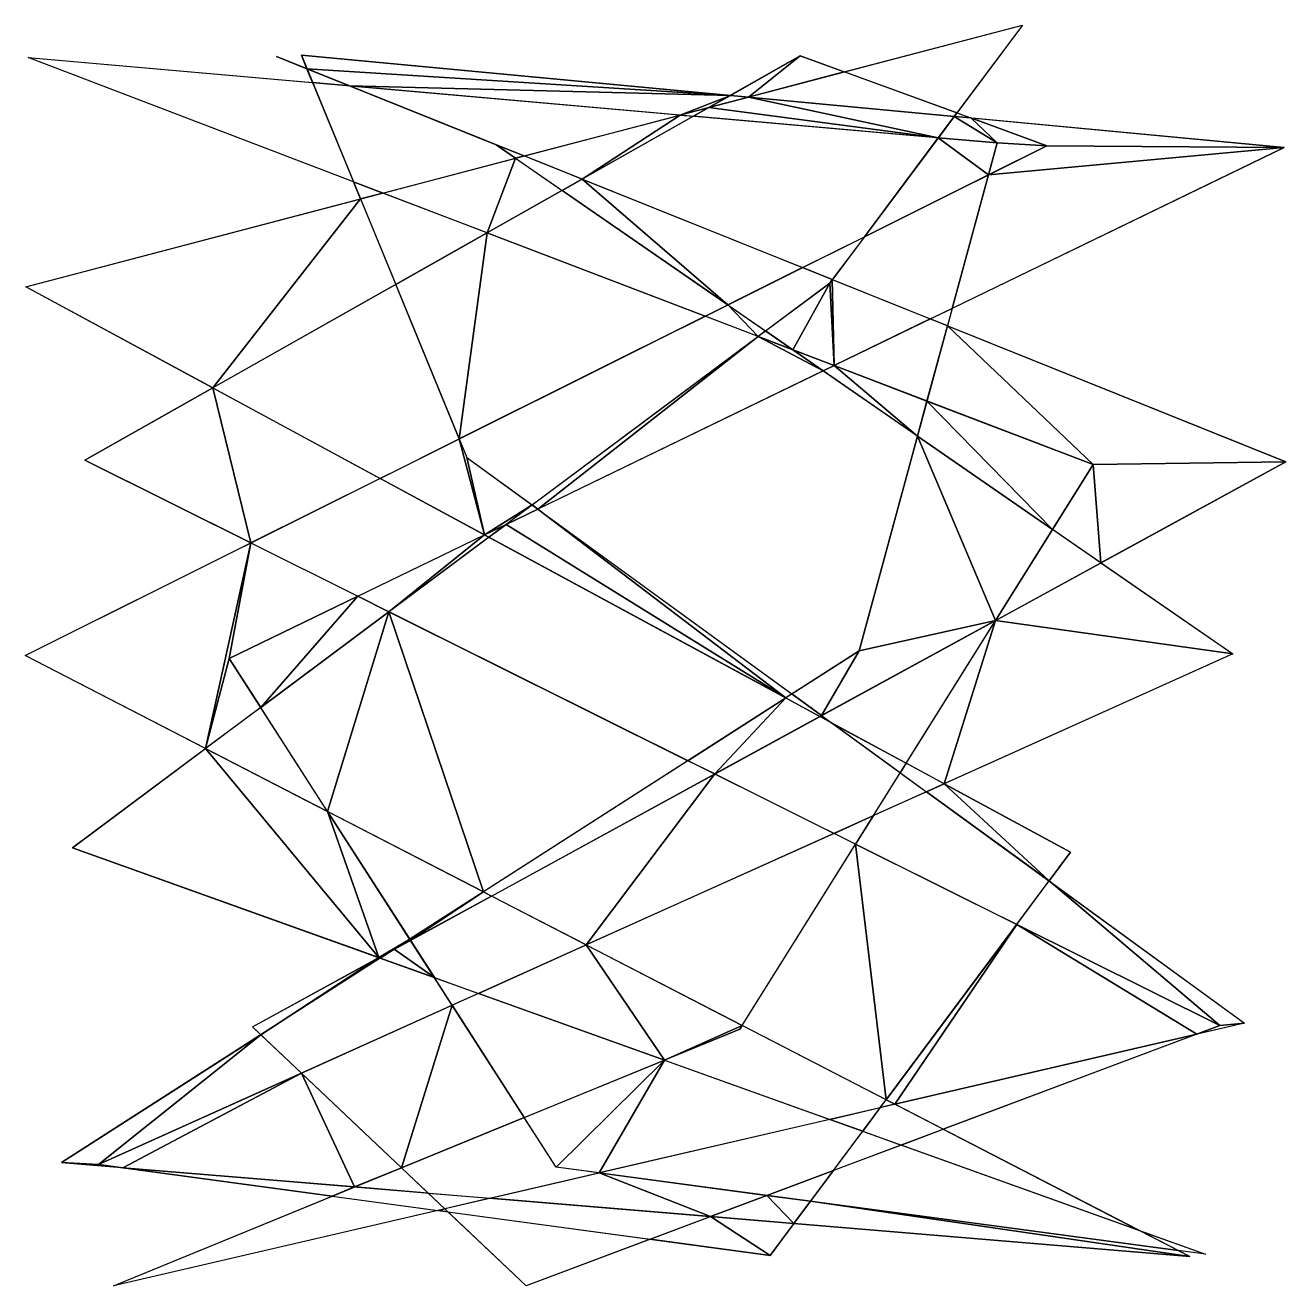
# Model space of a CAD drawing. Header units: metres. Extents: x -336 to 91, y -252 to 264.
# Drawn here: x -336.3 to -252.3, y -220.8 to -136.8 of the extents above; entities that cross this region are included whole.
import ezdxf

# ---------------------------------------------------------------- set-up
doc = ezdxf.new("R2010")
doc.units = ezdxf.units.M

msp = doc.modelspace()

# ---------------------------------------------------------------- linework, layer by layer
for p, q in [((-336.27585, -154.22574, -345.6922), (-269.88486, -136.7975, -340.6922)), ((-269.88486, -136.7975, -340.6922), (-282.71924, -153.97885, -335.6922)), ((-265.17865, -166.0794, -390.6922), (-336.12698, -138.9419, -395.6922)), ((-336.12698, -138.9419, -395.6922), (-271.57422, -144.64594, -400.6922)), ((-284.69537, -138.84657, -405.6922), (-332.35406, -165.78954, -400.6922)), ((-252.33794, -165.88634, -380.6922), (-319.58948, -138.87805, -375.6922)), ((-319.58948, -138.87805, -375.6922), (-304.9468, -144.7649, -370.6922)), ((-252.43724, -144.94467, -360.6922), (-317.92834, -138.78427, -365.6922)), ((-317.92834, -138.78427, -365.6922), (-306.9098, -165.59622, -370.6922)), ((-268.25317, -144.8245, -410.6922), (-284.69537, -138.84657, -405.6922)), ((-336.32553, -178.79723, -415.6922), (-268.25317, -144.8245, -410.6922)), ((-322.72852, -179.00029, -355.6922), (-252.43724, -144.94467, -360.6922)), ((-304.9468, -144.7649, -370.6922), (-255.87474, -178.6957, -365.6922)), ((-271.57422, -144.64594, -400.6922), (-280.77057, -178.49167, -405.6922)), ((-266.6831, -191.90149, -350.6922), (-336.27585, -154.22574, -345.6922)), ((-282.71924, -153.97885, -335.6922), (-333.17584, -191.61116, -340.6922)), ((-332.35406, -165.78954, -400.6922), (-256.7417, -203.4513, -395.6922)), ((-321.1908, -203.5335, -385.6922), (-252.33794, -165.88634, -380.6922)), ((-306.9098, -165.59622, -370.6922), (-255.0987, -203.28656, -375.6922)), ((-288.71136, -203.69743, -385.6922), (-265.17865, -166.0794, -390.6922)), ((-258.7401, -218.84091, -415.6922), (-336.32553, -178.79723, -415.6922)), ((-280.77057, -178.49167, -405.6922), (-333.90567, -212.58997, -410.6922)), ((-255.87474, -178.6957, -365.6922), (-331.44235, -212.71005, -360.6922)), ((-300.9502, -212.88933, -350.6922), (-322.72852, -179.00029, -355.6922)), ((-333.17584, -191.61116, -340.6922), (-257.6975, -218.68477, -345.6922)), ((-286.69424, -218.7791, -355.6922), (-266.6831, -191.90149, -350.6922)), ((-255.0987, -203.28656, -375.6922), (-330.44293, -220.79645, -380.6922)), ((-330.44293, -220.79645, -380.6922), (-288.71136, -203.69743, -385.6922)), ((-302.9588, -220.7972, -390.6922), (-321.1908, -203.5335, -385.6922)), ((-256.7417, -203.4513, -395.6922), (-302.9588, -220.7972, -390.6922)), ((-333.90567, -212.58997, -410.6922), (-258.7401, -218.84091, -415.6922)), ((-331.44235, -212.71005, -360.6922), (-286.69424, -218.7791, -355.6922)), ((-257.6975, -218.68477, -345.6922), (-300.9502, -212.88933, -350.6922))]:
    msp.add_line(p, q)
for points in [[(-269.88486, -136.7975, -340.6922), (-274.25183, -142.64355, -379.70926), (-281.75833, -139.9144, -383.93774), (-281.75824, -139.91429, -383.93765)], [(-314.45734, -147.23047, -374.73505), (-336.12698, -138.9419, -395.6922), (-317.17538, -140.6165, -381.0175), (-317.1753, -140.6164, -381.0174)], [(-317.55386, -139.69556, -370.85284), (-317.5534, -139.69662, -375.366), (-319.58948, -138.87805, -375.6922), (-319.5894, -138.87794, -375.6921)], [(-289.34167, -141.47327, -373.33923), (-317.55386, -139.69556, -370.85284), (-317.92834, -138.78427, -365.6922), (-317.92825, -138.78416, -365.6921)], [(-288.13065, -141.58719, -372.34476), (-289.34167, -141.47327, -373.33923), (-284.69537, -138.84657, -405.6922), (-284.69528, -138.84647, -405.6921)], [(-288.13065, -141.58719, -372.34476), (-284.69537, -138.84657, -405.6922), (-281.75833, -139.9144, -383.93774), (-281.75824, -139.91429, -383.93765)], [(-289.34167, -141.47327, -373.33923), (-314.72055, -140.8334, -378.48672), (-317.55386, -139.69556, -370.85284), (-317.55377, -139.69545, -370.85275)], [(-317.5534, -139.69662, -375.366), (-317.55386, -139.69556, -370.85284), (-314.72055, -140.8334, -378.48672), (-314.72046, -140.8333, -378.48663)], [(-314.72055, -140.8334, -378.48672), (-314.7273, -140.83282, -385.69083), (-317.5534, -139.69662, -375.366), (-317.5533, -139.69652, -375.3659)], [(-317.17538, -140.6165, -381.0175), (-317.5534, -139.69662, -375.366), (-314.7273, -140.83282, -385.69083), (-314.7272, -140.83272, -385.69073)], [(-314.7273, -140.83282, -385.69083), (-314.72055, -140.8334, -378.48672), (-304.9468, -144.7649, -370.6922), (-304.94672, -144.76479, -370.6921)], [(-303.0751, -145.51024, -375.18405), (-304.9468, -144.7649, -370.6922), (-314.72055, -140.8334, -378.48672), (-314.72046, -140.8333, -378.48663)], [(-314.72055, -140.8334, -378.48672), (-289.34167, -141.47327, -373.33923), (-292.67868, -142.7811, -382.9602), (-292.6786, -142.78099, -382.9601)], [(-290.76764, -142.27942, -376.25616), (-292.67868, -142.7811, -382.9602), (-289.34167, -141.47327, -373.33923), (-289.34158, -141.47316, -373.33914)], [(-288.13065, -141.58719, -372.34476), (-290.76764, -142.27942, -376.25616), (-289.34167, -141.47327, -373.33923), (-289.34158, -141.47316, -373.33914)], [(-290.76764, -142.27942, -376.25616), (-288.13065, -141.58719, -372.34476), (-275.48917, -144.29999, -377.19775), (-275.48907, -144.29988, -377.19766)], [(-274.42572, -142.87634, -376.73807), (-275.48917, -144.29999, -377.19775), (-288.13065, -141.58719, -372.34476), (-288.13055, -141.58708, -372.34467)], [(-299.22067, -147.05818, -375.18185), (-303.0751, -145.51024, -375.18405), (-292.67868, -142.7811, -382.9602), (-292.6786, -142.78099, -382.9601)], [(-299.22067, -147.05818, -375.18185), (-292.67868, -142.7811, -382.9602), (-291.7934, -142.85931, -379.91492), (-291.7933, -142.8592, -379.91483)], [(-290.76764, -142.27942, -376.25616), (-275.48917, -144.29999, -377.19775), (-291.7934, -142.85931, -379.91492), (-291.7933, -142.8592, -379.91483)], [(-273.3274, -142.97964, -384.076), (-274.42572, -142.87634, -376.73807), (-274.25183, -142.64355, -379.70926), (-274.25174, -142.64345, -379.70917)], [(-275.48917, -144.29999, -377.19775), (-274.42572, -142.87634, -376.73807), (-271.57422, -144.64594, -400.6922), (-271.57413, -144.64583, -400.6921)], [(-273.3274, -142.97964, -384.076), (-271.57422, -144.64594, -400.6922), (-274.42572, -142.87634, -376.73807), (-274.42563, -142.87624, -376.73798)], [(-252.43724, -144.94467, -360.6922), (-268.25317, -144.8245, -410.6922), (-273.3274, -142.97964, -384.076), (-273.3273, -142.97954, -384.0759)], [(-271.57422, -144.64594, -400.6922), (-273.3274, -142.97964, -384.076), (-268.25317, -144.8245, -410.6922), (-268.25308, -144.82439, -410.6921)], [(-272.1513, -146.76993, -396.8779), (-280.41486, -150.89398, -372.69785), (-275.48917, -144.29999, -377.19775), (-275.48907, -144.29988, -377.19766)], [(-272.1513, -146.76993, -396.8779), (-275.48917, -144.29999, -377.19775), (-271.57422, -144.64594, -400.6922), (-271.57413, -144.64583, -400.6921)], [(-304.9468, -144.7649, -370.6922), (-303.0751, -145.51024, -375.18405), (-303.65045, -145.66129, -371.24588), (-303.65036, -145.66118, -371.2458)], [(-274.56885, -155.66727, -372.41028), (-272.1513, -146.76993, -396.8779), (-252.43724, -144.94467, -360.6922), (-252.43713, -144.94456, -360.6921)], [(-272.1513, -146.76993, -396.8779), (-271.57422, -144.64594, -400.6922), (-268.25317, -144.8245, -410.6922), (-268.25308, -144.82439, -410.6921)], [(-268.25317, -144.8245, -410.6922), (-252.43724, -144.94467, -360.6922), (-272.1513, -146.76993, -396.8779), (-272.1512, -146.76982, -396.8778)], [(-305.5512, -150.63702, -379.14734), (-312.4919, -147.98224, -368.96378), (-303.65045, -145.66129, -371.24588), (-303.65036, -145.66118, -371.2458)], [(-305.5512, -150.63702, -379.14734), (-303.65045, -145.66129, -371.24588), (-300.54633, -147.80762, -374.5268), (-300.54623, -147.80751, -374.5267)], [(-312.4919, -147.98224, -368.96378), (-313.9871, -148.37473, -370.99197), (-314.45734, -147.23047, -374.73505), (-314.45724, -147.23036, -374.73495)], [(-289.51468, -155.43542, -380.68616), (-300.54633, -147.80762, -374.5268), (-299.22067, -147.05818, -375.18185), (-299.22058, -147.05807, -375.18176)], [(-289.51468, -155.43542, -380.68616), (-299.22067, -147.05818, -375.18185), (-284.54138, -152.9534, -382.30606), (-284.5413, -152.9533, -382.30597)], [(-323.8237, -160.96704, -382.87073), (-336.27585, -154.22574, -345.6922), (-313.9871, -148.37473, -370.99197), (-313.987, -148.37462, -370.99188)], [(-323.8237, -160.96704, -382.87073), (-313.9871, -148.37473, -370.99197), (-311.64227, -154.0805, -380.43408), (-311.64218, -154.0804, -380.434)], [(-307.4143, -164.36856, -377.9812), (-311.64227, -154.0805, -380.43408), (-305.5512, -150.63702, -379.14734), (-305.55112, -150.63692, -379.14725)], [(-307.4143, -164.36856, -377.9812), (-305.5512, -150.63702, -379.14734), (-291.02963, -156.1915, -387.48355), (-291.02954, -156.19139, -387.48346)], [(-280.41486, -150.89398, -372.69785), (-282.55048, -153.75296, -358.98212), (-284.54138, -152.9534, -382.30606), (-284.5413, -152.9533, -382.30597)], [(-282.71924, -153.97885, -335.6922), (-285.1919, -158.42441, -369.26492), (-287.0018, -157.17294, -371.18146), (-287.0017, -157.17284, -371.18137)], [(-282.43564, -159.47867, -369.74088), (-285.1919, -158.42441, -369.26492), (-282.71924, -153.97885, -335.6922), (-282.71915, -153.97874, -335.6921)], [(-282.43564, -159.47867, -369.74088), (-282.71924, -153.97885, -335.6922), (-282.55048, -153.75296, -358.98212), (-282.55038, -153.75285, -358.98203)], [(-282.43564, -159.47867, -369.74088), (-282.55048, -153.75296, -358.98212), (-276.02594, -156.37321, -365.73898), (-276.02585, -156.37311, -365.7389)], [(-287.49738, -157.54257, -365.93332), (-291.02963, -156.1915, -387.48355), (-289.51468, -155.43542, -380.68616), (-289.5146, -155.43532, -380.68607)], [(-287.49738, -157.54257, -365.93332), (-289.51468, -155.43542, -380.68616), (-287.0018, -157.17294, -371.18146), (-287.0017, -157.17284, -371.18137)], [(-274.56885, -155.66727, -372.41028), (-274.88516, -156.83136, -377.14368), (-276.02594, -156.37321, -365.73898), (-276.02585, -156.37311, -365.7389)], [(-265.17865, -166.0794, -390.6922), (-276.2476, -161.84558, -382.53485), (-274.88516, -156.83136, -377.14368), (-274.88507, -156.83125, -377.1436)], [(-265.17865, -166.0794, -390.6922), (-274.88516, -156.83136, -377.14368), (-252.33794, -165.88634, -380.6922), (-252.33783, -165.88623, -380.6921)], [(-302.1736, -169.0416, -372.69766), (-302.54895, -168.76855, -369.9406), (-287.49738, -157.54257, -365.93332), (-287.49728, -157.54247, -365.93323)], [(-302.1736, -169.0416, -372.69766), (-287.49738, -157.54257, -365.93332), (-283.15976, -159.82953, -369.43332), (-283.15967, -159.82942, -369.43323)], [(-287.49738, -157.54257, -365.93332), (-285.1919, -158.42441, -369.26492), (-283.15976, -159.82953, -369.43332), (-283.15967, -159.82942, -369.43323)], [(-282.43564, -159.47867, -369.74088), (-283.15976, -159.82953, -369.43332), (-285.1919, -158.42441, -369.26492), (-285.1918, -158.4243, -369.26483)], [(-283.15976, -159.82953, -369.43332), (-282.43564, -159.47867, -369.74088), (-276.87967, -164.17188, -386.0745), (-276.87958, -164.17177, -386.0744)], [(-276.2476, -161.84558, -382.53485), (-276.87967, -164.17188, -386.0745), (-282.43564, -159.47867, -369.74088), (-282.43555, -159.47856, -369.74078)], [(-321.297, -171.29697, -396.69586), (-332.35406, -165.78954, -400.6922), (-323.8237, -160.96704, -382.87073), (-323.8236, -160.96693, -382.87064)], [(-321.297, -171.29697, -396.69586), (-323.8237, -160.96704, -382.87073), (-312.68332, -166.99815, -380.67145), (-312.68323, -166.99805, -380.67136)], [(-276.87967, -164.17188, -386.0745), (-276.2476, -161.84558, -382.53485), (-267.87872, -170.39557, -381.4251), (-267.87863, -170.39546, -381.42502)], [(-265.17865, -166.0794, -390.6922), (-267.87872, -170.39557, -381.4251), (-276.2476, -161.84558, -382.53485), (-276.2475, -161.84547, -382.53476)], [(-305.72794, -170.76363, -375.21463), (-312.68332, -166.99815, -380.67145), (-307.4143, -164.36856, -377.9812), (-307.4142, -164.36845, -377.9811)], [(-305.72794, -170.76363, -375.21463), (-307.4143, -164.36856, -377.9812), (-306.9098, -165.59622, -370.6922), (-306.9097, -165.59612, -370.6921)], [(-271.67053, -176.45695, -378.23215), (-280.77057, -178.49167, -405.6922), (-276.87967, -164.17188, -386.0745), (-276.87958, -164.17177, -386.0744)], [(-271.67053, -176.45695, -378.23215), (-276.87967, -164.17188, -386.0745), (-267.87872, -170.39557, -381.4251), (-267.87863, -170.39546, -381.42502)], [(-305.72794, -170.76363, -375.21463), (-306.9098, -165.59622, -370.6922), (-302.54895, -168.76855, -369.9406), (-302.54886, -168.76845, -369.94052)], [(-267.87872, -170.39557, -381.4251), (-265.17865, -166.0794, -390.6922), (-264.6579, -172.6226, -378.16412), (-264.6578, -172.6225, -378.16403)], [(-252.33794, -165.88634, -380.6922), (-264.6579, -172.6226, -378.16412), (-265.17865, -166.0794, -390.6922), (-265.17856, -166.0793, -390.6921)], [(-305.72794, -170.76363, -375.21463), (-302.54895, -168.76855, -369.9406), (-304.28952, -170.06671, -370.1206), (-304.28943, -170.0666, -370.1205)], [(-302.1736, -169.0416, -372.69766), (-285.65875, -181.62857, -383.1641), (-304.28952, -170.06671, -370.1206), (-304.28943, -170.0666, -370.1205)], [(-285.65875, -181.62857, -383.1641), (-302.1736, -169.0416, -372.69766), (-285.24017, -181.35995, -375.9141), (-285.24008, -181.35985, -375.914)], [(-304.28952, -170.06671, -370.1206), (-305.43588, -170.92172, -367.65836), (-305.72794, -170.76363, -375.21463), (-305.72784, -170.76352, -375.21454)], [(-305.43588, -170.92172, -367.65836), (-304.28952, -170.06671, -370.1206), (-285.65875, -181.62857, -383.1641), (-285.65866, -181.62846, -383.164)], [(-336.32553, -178.79723, -415.6922), (-321.297, -171.29697, -396.69586), (-324.31003, -184.99872, -377.00067), (-324.30994, -184.99861, -377.00058)], [(-322.72852, -179.00029, -355.6922), (-324.31003, -184.99872, -377.00067), (-321.297, -171.29697, -396.69586), (-321.2969, -171.29686, -396.69577)], [(-322.72852, -179.00029, -355.6922), (-321.297, -171.29697, -396.69586), (-314.16296, -174.85034, -376.44324), (-314.16287, -174.85023, -376.44315)], [(-305.72794, -170.76363, -375.21463), (-312.08862, -175.88356, -367.4878), (-314.16296, -174.85034, -376.44324), (-314.16287, -174.85023, -376.44315)], [(-312.08862, -175.88356, -367.4878), (-305.72794, -170.76363, -375.21463), (-305.43588, -170.92172, -367.65836), (-305.4358, -170.92162, -367.65826)], [(-271.67053, -176.45695, -378.23215), (-264.6579, -172.6226, -378.16412), (-255.87474, -178.6957, -365.6922), (-255.87463, -178.69559, -365.6921)], [(-314.16296, -174.85034, -376.44324), (-320.6351, -182.25784, -364.28113), (-322.72852, -179.00029, -355.6922), (-322.72842, -179.00018, -355.6921)], [(-320.6351, -182.25784, -364.28113), (-314.16296, -174.85034, -376.44324), (-312.08862, -175.88356, -367.4878), (-312.08853, -175.88345, -367.4877)], [(-312.08862, -175.88356, -367.4878), (-316.17575, -189.197, -376.7628), (-320.6351, -182.25784, -364.28113), (-320.635, -182.25774, -364.28104)], [(-312.08862, -175.88356, -367.4878), (-305.7986, -194.55289, -411.86978), (-316.17575, -189.197, -376.7628), (-316.17566, -189.1969, -376.7627)], [(-312.08862, -175.88356, -367.4878), (-292.16806, -185.80579, -393.0723), (-305.7986, -194.55289, -411.86978), (-305.79852, -194.55278, -411.8697)], [(-271.67053, -176.45695, -378.23215), (-283.2652, -182.79665, -374.16135), (-280.77057, -178.49167, -405.6922), (-280.77048, -178.49156, -405.6921)], [(-271.67053, -176.45695, -378.23215), (-275.09543, -187.34729, -369.59375), (-277.62613, -185.97723, -369.91217), (-277.62604, -185.97713, -369.91208)], [(-271.67053, -176.45695, -378.23215), (-255.87474, -178.6957, -365.6922), (-275.09543, -187.34729, -369.59375), (-275.09534, -187.34718, -369.59366)], [(-280.77057, -178.49167, -405.6922), (-283.2652, -182.79665, -374.16135), (-285.24017, -181.35995, -375.9141), (-285.24008, -181.35985, -375.914)], [(-324.31003, -184.99872, -377.00067), (-322.72852, -179.00029, -355.6922), (-320.6351, -182.25784, -364.28113), (-320.635, -182.25774, -364.28104)], [(-290.38913, -186.69186, -391.4822), (-292.16806, -185.80579, -393.0723), (-285.65875, -181.62857, -383.1641), (-285.65866, -181.62846, -383.164)], [(-290.38913, -186.69186, -391.4822), (-285.65875, -181.62857, -383.1641), (-283.38257, -182.86082, -379.91275), (-283.38248, -182.86072, -379.91266)], [(-282.57874, -183.296, -365.79776), (-283.38257, -182.86082, -379.91275), (-283.2652, -182.79665, -374.16135), (-283.2651, -182.79654, -374.16125)], [(-277.62613, -185.97723, -369.91217), (-278.02234, -186.6106, -378.3524), (-282.57874, -183.296, -365.79776), (-282.57864, -183.2959, -365.79767)], [(-324.31003, -184.99872, -377.00067), (-312.77158, -198.93005, -380.8625), (-333.17584, -191.61116, -340.6922), (-333.17575, -191.61105, -340.6921)], [(-324.31003, -184.99872, -377.00067), (-316.17575, -189.197, -376.7628), (-312.77158, -198.93005, -380.8625), (-312.77148, -198.92995, -380.8624)], [(-298.95306, -198.08604, -384.19925), (-305.26752, -194.82701, -393.30643), (-290.38913, -186.69186, -391.4822), (-290.38904, -186.69176, -391.48212)], [(-298.95306, -198.08604, -384.19925), (-290.38913, -186.69186, -391.4822), (-282.43793, -190.65227, -384.7906), (-282.43784, -190.65216, -384.7905)], [(-276.27795, -187.87955, -374.21405), (-279.811, -189.46985, -384.0031), (-278.02234, -186.6106, -378.3524), (-278.02225, -186.61049, -378.3523)], [(-268.11163, -193.82019, -367.57156), (-276.27795, -187.87955, -374.21405), (-275.09543, -187.34729, -369.59375), (-275.09534, -187.34718, -369.59366)], [(-268.11163, -193.82019, -367.57156), (-275.09543, -187.34729, -369.59375), (-266.6831, -191.90149, -350.6922), (-266.683, -191.90138, -350.6921)], [(-310.7089, -197.70393, -379.6487), (-312.77158, -198.93005, -380.8625), (-316.17575, -189.197, -376.7628), (-316.17566, -189.1969, -376.7627)], [(-279.811, -189.46985, -384.0031), (-280.99902, -191.36897, -387.48514), (-282.43793, -190.65227, -384.7906), (-282.43784, -190.65216, -384.7905)], [(-278.9675, -208.40106, -378.3772), (-288.55746, -203.45146, -389.03275), (-280.99902, -191.36897, -387.48514), (-280.99893, -191.36887, -387.48505)], [(-278.9675, -208.40106, -378.3772), (-280.99902, -191.36897, -387.48514), (-270.26666, -196.71466, -374.9423), (-270.26657, -196.71455, -374.9422)], [(-268.11163, -193.82019, -367.57156), (-256.7417, -203.4513, -395.6922), (-270.26666, -196.71466, -374.9423), (-270.26657, -196.71455, -374.9422)], [(-268.11163, -193.82019, -367.57156), (-255.0987, -203.28656, -375.6922), (-256.7417, -203.4513, -395.6922), (-256.7416, -203.45119, -395.6921)], [(-310.66214, -197.77667, -374.08923), (-310.7089, -197.70393, -379.6487), (-305.7986, -194.55289, -411.86978), (-305.79852, -194.55278, -411.8697)], [(-310.66214, -197.77667, -374.08923), (-305.7986, -194.55289, -411.86978), (-305.26752, -194.82701, -393.30643), (-305.26743, -194.8269, -393.30634)], [(-270.26666, -196.71466, -374.9423), (-278.38962, -208.69934, -383.56372), (-278.9675, -208.40106, -378.3772), (-278.9674, -208.40096, -378.3771)], [(-278.38962, -208.69934, -383.56372), (-270.26666, -196.71466, -374.9423), (-258.2607, -204.0214, -385.66302), (-258.26062, -204.02129, -385.66293)], [(-256.7417, -203.4513, -395.6922), (-258.2607, -204.0214, -385.66302), (-270.26666, -196.71466, -374.9423), (-270.26657, -196.71455, -374.9422)], [(-312.77158, -198.93005, -380.8625), (-310.7089, -197.70393, -379.6487), (-311.744, -198.3682, -379.5604), (-311.7439, -198.36809, -379.5603)], [(-310.66214, -197.77667, -374.08923), (-311.744, -198.3682, -379.5604), (-310.7089, -197.70393, -379.6487), (-310.7088, -197.70383, -379.64862)], [(-311.744, -198.3682, -379.5604), (-310.66214, -197.77667, -374.08923), (-309.06702, -200.25885, -372.51147), (-309.06693, -200.25874, -372.51138)], [(-293.73828, -205.75717, -373.3545), (-306.12485, -201.31418, -373.1131), (-298.95306, -198.08604, -384.19925), (-298.95297, -198.08594, -384.19916)], [(-293.73828, -205.75717, -373.3545), (-298.95306, -198.08604, -384.19925), (-288.55746, -203.45146, -389.03275), (-288.55737, -203.45135, -389.03265)], [(-320.62616, -204.06815, -387.67554), (-321.1908, -203.5335, -385.6922), (-312.77158, -198.93005, -380.8625), (-312.77148, -198.92995, -380.8624)], [(-320.62616, -204.06815, -387.67554), (-312.77158, -198.93005, -380.8625), (-312.67404, -198.96503, -376.816), (-312.67395, -198.96492, -376.81592)], [(-311.744, -198.3682, -379.5604), (-309.06702, -200.25885, -372.51147), (-312.67404, -198.96503, -376.816), (-312.67395, -198.96492, -376.81592)], [(-306.12485, -201.31418, -373.1131), (-307.88086, -202.1046, -371.3481), (-309.06702, -200.25885, -372.51147), (-309.06693, -200.25874, -372.51138)], [(-311.26028, -212.9366, -385.0973), (-317.92514, -206.62572, -374.86166), (-307.88086, -202.1046, -371.3481), (-307.88077, -202.10449, -371.34802)], [(-311.26028, -212.9366, -385.0973), (-307.88086, -202.1046, -371.3481), (-303.0751, -209.58281, -371.1692), (-303.075, -209.5827, -371.1691)], [(-331.44235, -212.71005, -360.6922), (-333.90567, -212.58997, -410.6922), (-320.62616, -204.06815, -387.67554), (-320.62607, -204.06804, -387.67545)], [(-331.44235, -212.71005, -360.6922), (-320.62616, -204.06815, -387.67554), (-317.92514, -206.62572, -374.86166), (-317.92505, -206.62561, -374.86157)], [(-293.73828, -205.75717, -373.3545), (-288.55746, -203.45146, -389.03275), (-288.71136, -203.69743, -385.6922), (-288.71127, -203.69733, -385.6921)], [(-258.2607, -204.0214, -385.66302), (-275.16257, -210.3649, -382.0249), (-278.38962, -208.69934, -383.56372), (-278.38953, -208.69923, -383.56363)], [(-258.2607, -204.0214, -385.66302), (-256.7417, -203.4513, -395.6922), (-255.0987, -203.28656, -375.6922), (-255.09859, -203.28645, -375.6921)], [(-293.73828, -205.75717, -373.3545), (-300.9502, -212.88933, -350.6922), (-303.0751, -209.58281, -371.1692), (-303.075, -209.5827, -371.1691)], [(-293.73828, -205.75717, -373.3545), (-298.07605, -213.27443, -367.79312), (-300.9502, -212.88933, -350.6922), (-300.9501, -212.88922, -350.6921)], [(-293.73828, -205.75717, -373.3545), (-282.72617, -209.70715, -367.7584), (-298.07605, -213.27443, -367.79312), (-298.07596, -213.27432, -367.79303)], [(-317.92514, -206.62572, -374.86166), (-329.8267, -212.92918, -385.7376), (-331.44235, -212.71005, -360.6922), (-331.44226, -212.70995, -360.6921)], [(-329.8267, -212.92918, -385.7376), (-317.92514, -206.62572, -374.86166), (-314.37778, -214.21396, -383.91672), (-314.3777, -214.21385, -383.91663)], [(-311.26028, -212.9366, -385.0973), (-314.37778, -214.21396, -383.91672), (-317.92514, -206.62572, -374.86166), (-317.92505, -206.62561, -374.86157)], [(-279.35696, -208.92415, -373.58322), (-280.5272, -210.49591, -368.64597), (-282.72617, -209.70715, -367.7584), (-282.72607, -209.70705, -367.7583)], [(-279.35696, -208.92415, -373.58322), (-278.9675, -208.40106, -378.3772), (-278.38962, -208.69934, -383.56372), (-278.38953, -208.69923, -383.56363)], [(-277.96265, -211.4158, -372.09616), (-282.47217, -213.10829, -374.3917), (-280.5272, -210.49591, -368.64597), (-280.5271, -210.4958, -368.64587)], [(-262.10742, -217.10297, -380.11346), (-277.96265, -211.4158, -372.09616), (-275.16257, -210.3649, -382.0249), (-275.16248, -210.36479, -382.0248)], [(-333.90567, -212.58997, -410.6922), (-331.44235, -212.71005, -360.6922), (-329.8267, -212.92918, -385.7376), (-329.8266, -212.92908, -385.73752)], [(-314.37778, -214.21396, -383.91672), (-315.86398, -214.8229, -379.22516), (-329.8267, -212.92918, -385.7376), (-329.8266, -212.92908, -385.73752)], [(-314.37778, -214.21396, -383.91672), (-311.26028, -212.9366, -385.0973), (-309.48123, -214.62117, -389.05197), (-309.48114, -214.62106, -389.05188)], [(-305.3495, -214.96477, -386.83984), (-298.07605, -213.27443, -367.79312), (-290.6711, -216.18546, -387.93082), (-290.67102, -216.18535, -387.93073)], [(-286.90353, -214.77144, -375.2353), (-290.6711, -216.18546, -387.93082), (-298.07605, -213.27443, -367.79312), (-298.07596, -213.27432, -367.79303)], [(-282.47217, -213.10829, -374.3917), (-284.00006, -215.16048, -372.4635), (-286.90353, -214.77144, -375.2353), (-286.90344, -214.77133, -375.2352)], [(-308.83887, -215.7757, -376.40805), (-330.44293, -220.79645, -380.6922), (-315.86398, -214.8229, -379.22516), (-315.8639, -214.8228, -379.22507)], [(-305.3495, -214.96477, -386.83984), (-308.37564, -215.66805, -382.86594), (-309.48123, -214.62117, -389.05197), (-309.48114, -214.62106, -389.05188)], [(-290.6711, -216.18546, -387.93082), (-286.90353, -214.77144, -375.2353), (-285.10767, -216.64813, -374.03177), (-285.10757, -216.64803, -374.03168)], [(-284.00006, -215.16048, -372.4635), (-285.10767, -216.64813, -374.03177), (-286.90353, -214.77144, -375.2353), (-286.90344, -214.77133, -375.2352)], [(-308.1655, -215.86702, -379.47385), (-308.83887, -215.7757, -376.40805), (-308.37564, -215.66805, -382.86594), (-308.37555, -215.66794, -382.86584)], [(-294.69168, -217.69443, -378.0684), (-302.9588, -220.7972, -390.6922), (-308.1655, -215.86702, -379.47385), (-308.1654, -215.86691, -379.47375)], [(-285.10767, -216.64813, -374.03177), (-284.00006, -215.16048, -372.4635), (-258.7401, -218.84091, -415.6922), (-258.74002, -218.8408, -415.6921)], [(-259.51428, -218.44135, -377.52673), (-258.7401, -218.84091, -415.6922), (-284.00006, -215.16048, -372.4635), (-283.99997, -215.16037, -372.4634)], [(-286.69424, -218.7791, -355.6922), (-294.69168, -217.69443, -378.0684), (-290.6711, -216.18546, -387.93082), (-290.67102, -216.18535, -387.93073)], [(-286.69424, -218.7791, -355.6922), (-290.6711, -216.18546, -387.93082), (-285.10767, -216.64813, -374.03177), (-285.10757, -216.64803, -374.03168)], [(-257.6975, -218.68477, -345.6922), (-259.51428, -218.44135, -377.52673), (-262.10742, -217.10297, -380.11346), (-262.10733, -217.10286, -380.11337)]]:
    msp.add_3dface(points)

doc.saveas('drawing.dxf')
